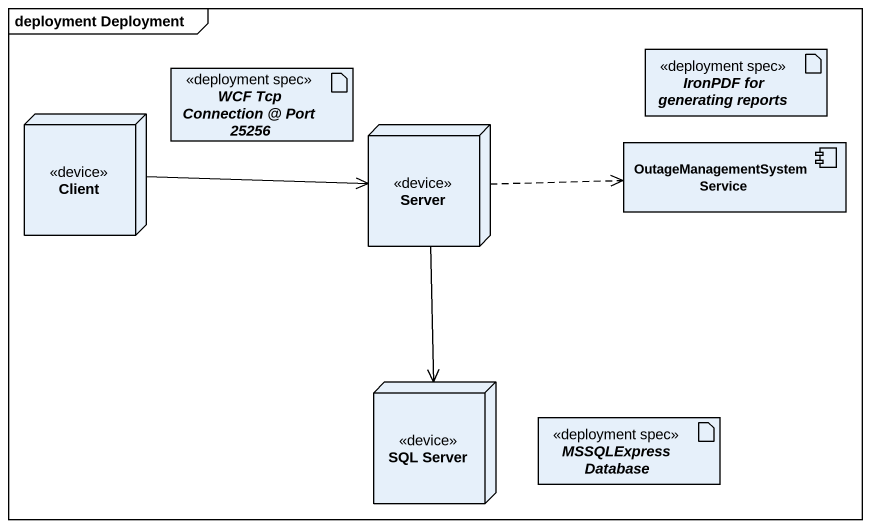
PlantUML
@startuml
mainframe deployment Deployment
artifact "WCF Tcp Connection @ Port 25256" as WCF_Tcp_Connection_Port <<deployment spec>>
artifact "IronPDF for generating reports" as IronPDF_for_generating <<deployment spec>>
node Client <<device>>
node Server <<device>>
component "OutageManagementSystem Service" as OutageManagementSystem
node "SQL Server" as SQL_Server <<device>>
artifact "MSSQLExpress Database" as MSSQLExpress_Database <<deployment spec>>
Client -right-> Server
Server .right.> OutageManagementSystem
Server --> SQL_Server
@enduml
